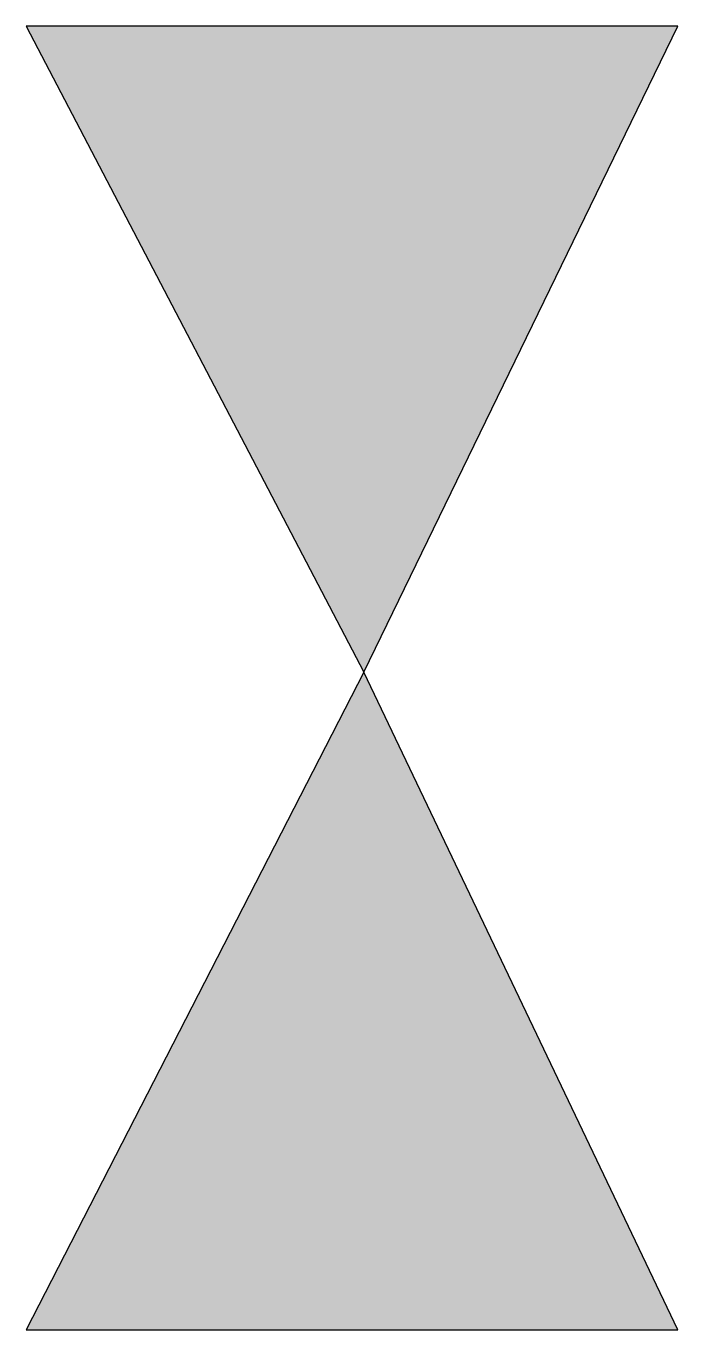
# Model space of a CAD drawing. Header units: millimetres. Extents: x 15 to 75, y 16 to 136.
import ezdxf

# ---------------------------------------------------------------- set-up
doc = ezdxf.new("R2010")
doc.units = ezdxf.units.MM

msp = doc.modelspace()

# ---------------------------------------------------------------- hatches: boundary and pattern name
at = {"true_color": 0x000000}
h = msp.add_hatch(color=18, dxfattribs=at)
h.set_gradient(color2=(0, 0, 0), tint=1)
h.paths.add_polyline_path([(14.8, 136.49), (45.89, 77.03), (74.8, 136.49)])
h.paths.add_polyline_path([(45.89, 77.03), (14.8, 16.49), (74.8, 16.49)])

# ---------------------------------------------------------------- linework, layer by layer
at = {"color": 18, "true_color": 0x000000, "transparency": 33554687}
for points in [[(45.89, 77.03), (74.8, 136.49), (14.8, 136.49)], [(45.89, 77.03), (14.8, 16.49), (74.8, 16.49)]]:
    msp.add_lwpolyline(points, close=True, dxfattribs=at)

doc.saveas('drawing.dxf')
